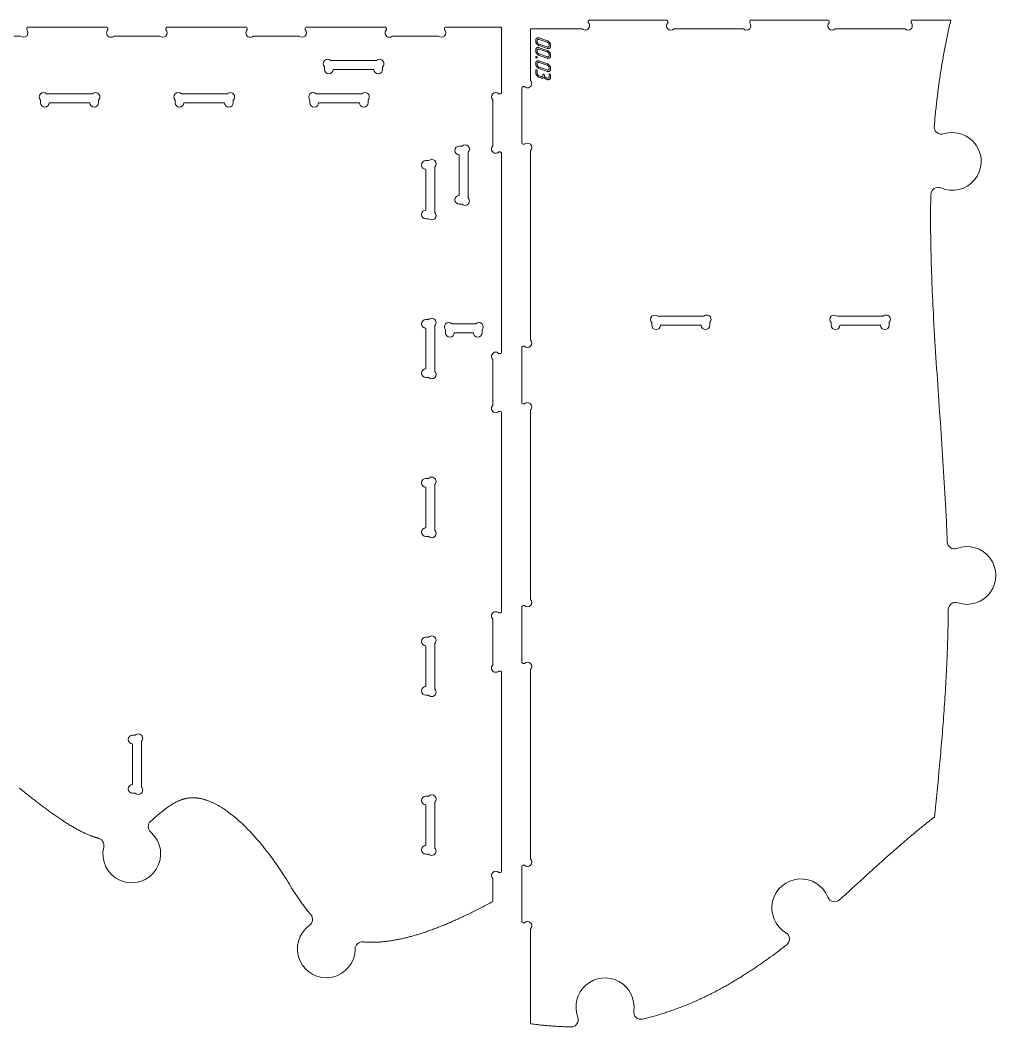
# Model space of a CAD drawing. Header units: millimetres. Extents: x 10 to 1334, y -723 to -10.
# Drawn here: x 658 to 1334, y -707 to -10 of the extents above; entities that cross this region are included whole.
import ezdxf

# ---------------------------------------------------------------- set-up
doc = ezdxf.new("R2010")
doc.units = ezdxf.units.MM
doc.layers.add('Cut', color=7, linetype='Continuous', lineweight=0)
doc.layers.add('Mark', color=7, linetype='Continuous', lineweight=0)

msp = doc.modelspace()

# ---------------------------------------------------------------- linework, layer by layer
at = {"layer": 'Cut'}
for points in [[(1011.495223, -16.177663), (1047.252502, -16.177663, 1), (1051.495143, -11.935022), (1051.495143, -11.177673, -0.4142135624), (1052.495141, -10.177675), (1105.495035, -10.177675, -0.4142135624), (1106.495033, -11.177673), (1106.495033, -11.935022, 1), (1110.737674, -16.177663), (1158.962161, -16.177663, 1), (1163.204802, -11.935022), (1163.204802, -11.177673, -0.4142135624), (1164.2048, -10.177675), (1217.204694, -10.177675, -0.4142135624), (1218.204692, -11.177673), (1218.204692, -11.935022, 1), (1222.447333, -16.177663), (1270.67182, -16.177663, 1), (1274.914461, -11.935022), (1274.914461, -11.177673, -0.4142135624), (1275.914459, -10.177675), (1302.414406, -10.177675), (1302.148416, -11.312176), (1301.885461, -12.447214), (1301.625527, -13.582785), (1301.368601, -14.718887), (1301.11467, -15.855517), (1300.863721, -16.992673), (1300.615741, -18.130352), (1300.370715, -19.268551), (1300.128632, -20.407268), (1299.889477, -21.546499), (1299.653237, -22.686243), (1299.4199, -23.826496), (1299.189451, -24.967256), (1298.961878, -26.108521), (1298.737167, -27.250286), (1298.515305, -28.392551), (1298.296279, -29.535311), (1298.080075, -30.678565), (1297.86668, -31.82231), (1297.656082, -32.966543), (1297.448266, -34.111261), (1297.243219, -35.256462), (1297.040929, -36.402143), (1296.841381, -37.548302), (1296.644563, -38.694935), (1296.450462, -39.84204), (1296.259063, -40.989614), (1296.070354, -42.137655), (1295.884322, -43.28616), (1295.700953, -44.435127), (1295.520234, -45.584552), (1295.342152, -46.734433), (1295.166693, -47.884767), (1294.993845, -49.035551), (1294.823593, -50.186784), (1294.655925, -51.338462), (1294.490827, -52.490583), (1294.328287, -53.643143), (1294.16829, -54.79614), (1294.010824, -55.949572), (1293.855875, -57.103436), (1293.70343, -58.257729), (1293.553476, -59.412449), (1293.406, -60.567592), (1293.260987, -61.723157), (1293.118426, -62.87914), (1292.978303, -64.035538), (1292.840603, -65.19235), (1292.705315, -66.349572), (1292.572425, -67.507202), (1292.44192, -68.665237), (1292.313786, -69.823675), (1292.18801, -70.982512), (1292.064579, -72.141746), (1291.943479, -73.301374), (1291.824698, -74.461394), (1291.708222, -75.621803), (1291.594037, -76.782599), (1291.482131, -77.943778), (1291.372491, -79.105338), (1291.265102, -80.267276), (1291.159952, -81.42959), (1291.057027, -82.592277), (1290.956315, -83.755333, 0.5339585554), (1297.442186, -88.950322, -1.4385022724), (1295.557408, -126.396932, 0.5328789223), (1288.582967, -130.897609), (1288.550486, -132.764508), (1288.522145, -134.63205), (1288.497892, -136.500225), (1288.477673, -138.369022), (1288.461435, -140.238431), (1288.449126, -142.10844), (1288.440692, -143.97904), (1288.43608, -145.850218), (1288.435237, -147.721965), (1288.43811, -149.59427), (1288.444645, -151.467122), (1288.454791, -153.340511), (1288.468494, -155.214425), (1288.4857, -157.088854), (1288.506357, -158.963787), (1288.530411, -160.839214), (1288.55781, -162.715124), (1288.588501, -164.591506), (1288.622429, -166.46835), (1288.659543, -168.345644), (1288.69979, -170.223378), (1288.743115, -172.101541), (1288.789467, -173.980123), (1288.838791, -175.859113), (1288.891036, -177.7385), (1288.946147, -179.618274), (1289.004072, -181.498423), (1289.064758, -183.378937), (1289.128152, -185.259805), (1289.1942, -187.141017), (1289.26285, -189.022562), (1289.334048, -190.90443), (1289.407741, -192.786608), (1289.483877, -194.669087), (1289.562402, -196.551857), (1289.643264, -198.434905), (1289.726408, -200.318223), (1289.811783, -202.201798), (1289.899334, -204.08562), (1289.98901, -205.969679), (1290.080756, -207.853963), (1290.17452, -209.738463), (1290.367889, -213.508064), (1290.568692, -217.278397), (1290.776505, -221.049376), (1290.990903, -224.820915), (1291.211462, -228.592929), (1291.437757, -232.365331), (1291.669363, -236.138037), (1291.905857, -239.91096), (1292.146812, -243.684014), (1292.391806, -247.457115), (1292.640412, -251.230176), (1292.892208, -255.003112), (1293.146767, -258.775836), (1293.662481, -266.320309), (1294.184156, -273.862909), (1294.708397, -281.402951), (1295.231808, -288.939749), (1295.750991, -296.472617), (1296.007935, -300.237363), (1296.26255, -304.00087), (1296.514409, -307.763051), (1296.763089, -311.523822), (1297.008164, -315.283096), (1297.249211, -319.040788), (1297.485805, -322.796812), (1297.717521, -326.551082), (1297.943934, -330.303513), (1298.164621, -334.054018), (1298.379156, -337.802513), (1298.587115, -341.548912), (1298.788074, -345.293128), (1298.981607, -349.035076), (1299.075456, -350.905173), (1299.167291, -352.774671), (1299.257056, -354.643559), (1299.3447, -356.511826), (1299.430169, -358.379462), (1299.513411, -360.246457), (1299.594371, -362.112798), (1299.672998, -363.978476), (1299.749238, -365.84348), (1299.823037, -367.7078), (1299.894344, -369.571423), (1299.963104, -371.43434, 0.5106461698), (1306.692724, -375.943428, -1.4119830454), (1307.280434, -413.670943, 0.5096512784), (1300.694634, -418.371668), (1300.673162, -420.643207), (1300.64612, -422.913365), (1300.613579, -425.182169), (1300.575614, -427.449644), (1300.532298, -429.715819), (1300.483702, -431.980718), (1300.4299, -434.244368), (1300.370966, -436.506797), (1300.306971, -438.76803), (1300.237989, -441.028094), (1300.164094, -443.287015), (1300.085357, -445.54482), (1300.001851, -447.801535), (1299.913651, -450.057187), (1299.820828, -452.311802), (1299.723455, -454.565407), (1299.621607, -456.818028), (1299.515354, -459.069692), (1299.404771, -461.320424), (1299.289931, -463.570252), (1299.170905, -465.819202), (1299.047768, -468.067301), (1298.920592, -470.314574), (1298.789451, -472.561049), (1298.654416, -474.806752), (1298.515561, -477.051709), (1298.372959, -479.295946), (1298.226684, -481.539491), (1298.076807, -483.78237), (1297.923401, -486.024609), (1297.766541, -488.266234), (1297.606298, -490.507273), (1297.442746, -492.747751), (1297.275958, -494.987695), (1297.106005, -497.227131), (1296.932963, -499.466087), (1296.756903, -501.704588), (1296.577898, -503.942661), (1296.396021, -506.180332), (1296.211346, -508.417628), (1296.023945, -510.654575), (1295.833891, -512.8912), (1295.641257, -515.127529), (1295.446116, -517.363589), (1295.248541, -519.599406), (1295.048604, -521.835007), (1294.84638, -524.070418), (1294.641941, -526.305665), (1294.435359, -528.540775), (1294.226708, -530.775775), (1293.803489, -535.245549), (1293.372869, -539.715198), (1292.93543, -544.184934), (1292.491756, -548.654969), (1292.04243, -553.125515), (1291.588037, -557.596783), (1291.12916, -562.068985), (1290.090037, -562.859516), (1289.053056, -563.654623), (1288.018115, -564.454257), (1286.985111, -565.258369), (1285.953944, -566.066911), (1284.924509, -566.879833), (1283.896704, -567.697086), (1282.870428, -568.518621), (1281.845578, -569.344391), (1280.822051, -570.174344), (1279.799744, -571.008433), (1278.778557, -571.846609), (1277.758385, -572.688823), (1276.739128, -573.535026), (1275.720681, -574.385168), (1274.702944, -575.239201), (1273.685813, -576.097077), (1272.669186, -576.958745), (1271.652961, -577.824158), (1270.637035, -578.693265), (1269.621307, -579.566019), (1268.605672, -580.442371), (1267.59003, -581.322271), (1266.574278, -582.20567), (1265.558315, -583.092518), (1264.542076, -583.982741), (1263.525522, -584.876247), (1262.508614, -585.772942), (1261.491315, -586.672733), (1260.473586, -587.575528), (1259.455389, -588.481233), (1258.436685, -589.389756), (1257.417438, -590.301003), (1256.397607, -591.214881), (1255.377156, -592.131297), (1254.356046, -593.050159), (1253.334238, -593.971373), (1252.311695, -594.894845), (1251.288379, -595.820485), (1250.26425, -596.748197), (1249.239272, -597.677889), (1248.213405, -598.609469), (1246.158854, -600.477917), (1244.100291, -602.352797), (1242.037411, -604.233365), (1239.969909, -606.118877), (1237.897478, -608.008589), (1235.819813, -609.901756), (1233.736608, -611.797634), (1231.647558, -613.695479), (1229.552357, -615.594547), (1227.4507, -617.494093), (1225.34228, -619.393374, -0.5226073423), (1217.350111, -617.515331, 1.3955507403), (1188.337457, -642.158597, -0.5264232759), (1188.850757, -650.386488), (1187.477047, -651.457194), (1186.098836, -652.522843), (1184.716058, -653.58327), (1183.328645, -654.638313), (1181.936531, -655.687807), (1180.539647, -656.731589), (1179.137928, -657.769496), (1177.731305, -658.801363), (1177.026133, -659.314981), (1176.319711, -659.827028), (1175.612029, -660.337483), (1174.90308, -660.846326), (1174.192854, -661.353537), (1173.481344, -661.859095), (1172.76854, -662.36298), (1172.054435, -662.865171), (1171.339021, -663.365647), (1170.622288, -663.864389), (1169.904228, -664.361376), (1169.184834, -664.856587), (1168.464096, -665.350002), (1167.742007, -665.8416), (1167.018557, -666.331362), (1166.293738, -666.819267), (1165.567543, -667.305293), (1164.839962, -667.789421), (1164.110987, -668.271631), (1163.380611, -668.751901), (1162.648823, -669.230212), (1161.915617, -669.706543), (1161.180983, -670.180873), (1160.444914, -670.653182), (1159.7074, -671.12345), (1158.968434, -671.591656), (1158.228007, -672.05778), (1157.48611, -672.521801), (1156.742736, -672.983699), (1155.997876, -673.443454), (1155.251521, -673.901044), (1154.503663, -674.35645), (1153.754294, -674.80965), (1153.003405, -675.260626), (1152.250987, -675.709355), (1151.497034, -676.155819), (1150.741535, -676.599995), (1149.984483, -677.041864), (1149.22587, -677.481406), (1148.465686, -677.9186), (1147.703923, -678.353425), (1146.940574, -678.785861), (1146.17563, -679.215887), (1145.409081, -679.643484), (1144.640921, -680.068631), (1143.87114, -680.491306), (1143.09973, -680.911491), (1142.326683, -681.329164), (1141.55199, -681.744304), (1140.775644, -682.156893), (1139.997634, -682.566908), (1139.217954, -682.974329), (1138.436594, -683.379137), (1137.653547, -683.781311), (1136.868804, -684.18083), (1136.082356, -684.577673), (1135.294195, -684.971821), (1134.504313, -685.363253), (1133.712702, -685.751948), (1132.919352, -686.137886), (1132.124256, -686.521047), (1131.327405, -686.90141), (1130.52879, -687.278954), (1129.728404, -687.65366), (1128.926238, -688.025506), (1128.122284, -688.394473), (1127.316533, -688.760539), (1126.508976, -689.123685), (1125.699606, -689.48389), (1124.888414, -689.841134), (1124.075391, -690.195395), (1123.260529, -690.546654), (1122.443821, -690.894891), (1121.625256, -691.240084), (1120.804828, -691.582213), (1119.982527, -691.921258), (1119.158345, -692.257199), (1118.332274, -692.590015), (1117.504306, -692.919685), (1116.674431, -693.246189), (1115.842642, -693.569507), (1115.008931, -693.889618), (1114.173288, -694.206501), (1113.335705, -694.520137), (1112.496175, -694.830505), (1111.654688, -695.137584), (1110.811236, -695.441354), (1109.965811, -695.741794), (1109.118405, -696.038885), (1108.269008, -696.332605), (1107.417613, -696.622935), (1106.564211, -696.909853), (1105.708795, -697.193339), (1104.851354, -697.473373), (1103.991882, -697.749934), (1103.130369, -698.023003), (1102.266807, -698.292557), (1101.401189, -698.558578), (1100.533505, -698.821045), (1099.663746, -699.079936), (1098.791906, -699.335232), (1097.917974, -699.586913), (1097.041944, -699.834957), (1096.163806, -700.079345), (1095.283552, -700.320055), (1094.401174, -700.557068), (1093.516663, -700.790363), (1092.63001, -701.019919), (1091.741209, -701.245717), (1090.850249, -701.467735), (1089.957123, -701.685954), (1089.061822, -701.900352, -0.5287236263), (1082.958845, -696.328034, 1.2873725671), (1044.235404, -700.528626, -0.5277890662), (1039.48387, -707.280213), (1038.637854, -707.266941), (1037.790039, -707.250299), (1036.940419, -707.230274), (1036.08899, -707.206857), (1035.235748, -707.180034), (1034.380687, -707.149794), (1033.523803, -707.116126), (1032.665091, -707.079018), (1031.804546, -707.038459), (1030.942164, -706.994436), (1030.077939, -706.946939), (1029.211868, -706.895955), (1028.343945, -706.841474), (1027.474165, -706.783483), (1026.602524, -706.721971), (1025.729016, -706.656926), (1024.853638, -706.588336), (1023.976384, -706.516191), (1023.09725, -706.440478), (1022.216231, -706.361186), (1021.333322, -706.278303), (1020.448518, -706.191818), (1019.561815, -706.101719), (1018.673207, -706.007995), (1017.782691, -705.910633), (1016.89026, -705.809622), (1015.995911, -705.704951), (1015.099639, -705.596608), (1014.201439, -705.484582), (1013.301307, -705.36886), (1012.399236, -705.249432), (1011.495223, -705.126285), (1011.495223, -639.519065, 1), (1007.252582, -635.276424), (1006.495442, -635.276424, -0.4142135828), (1005.495444, -634.276426), (1005.495444, -596.276502, -0.4142135624), (1006.495442, -595.276504), (1007.252582, -595.276504, 1), (1011.495223, -591.033863), (1011.495223, -459.819425, 1), (1007.252582, -455.576784), (1006.495233, -455.576784, -0.4142135624), (1005.495235, -454.576786), (1005.495235, -416.576862, -0.4142135624), (1006.495233, -415.576864), (1007.252582, -415.576864, 1), (1011.495223, -411.334223), (1011.495223, -280.119784, 1), (1007.252582, -275.877143), (1006.495233, -275.877143, -0.4142135624), (1005.495235, -274.877145), (1005.495235, -236.877221, -0.4142135624), (1006.495233, -235.877223), (1007.252582, -235.877223, 1), (1011.495223, -231.634582), (1011.495223, -100.420144, 1), (1007.252582, -96.177503), (1006.495233, -96.177503, -0.4142135573), (1005.495235, -95.177505), (1005.495235, -57.177581, -0.4142135624), (1006.495233, -56.177583), (1007.252582, -56.177583, 1), (1011.495223, -51.934942)], [(873.161314, -38.176688, 1), (868.918673, -42.419329), (868.918673, -44.376675, 1), (874.918673, -44.376675), (903.118593, -44.376675, 1), (909.118593, -44.376675), (909.118593, -42.419329, 1), (904.875952, -38.176688)], [(676.528374, -61.276641, 1), (672.285733, -65.519282), (672.285733, -67.476629, 1), (678.285733, -67.476629), (706.485653, -67.476629, 1), (712.485653, -67.476629), (712.485653, -65.519282, 1), (708.243012, -61.276641)], [(769.794854, -61.276641, 1), (765.552213, -65.519282), (765.552213, -67.476629, 1), (771.552213, -67.476629), (799.752133, -67.476629, 1), (805.752133, -67.476629), (805.752133, -65.519282, 1), (801.509492, -61.276641)], [(863.061334, -61.276641, 1), (858.818693, -65.519282), (858.818693, -67.476629, 1), (864.818693, -67.476629), (893.018613, -67.476629, 1), (899.018613, -67.476629), (899.018613, -65.519282, 1), (894.775972, -61.276641)], [(968.318474, -101.61921, 1), (964.075833, -97.376569), (962.118487, -97.376569, 1), (962.118487, -103.376569), (962.118487, -131.576489, 1), (962.118487, -137.576489), (964.075833, -137.576489, 1), (968.318474, -133.333848)], [(945.218521, -111.71919, 1), (940.97588, -107.476549), (939.018533, -107.476549, 1), (939.018533, -113.476549), (939.018533, -141.676469, 1), (939.018533, -147.676469), (940.97588, -147.676469, 1), (945.218521, -143.433828)], [(1099.637697, -215.277264, 1), (1095.395056, -219.519905), (1095.395056, -221.477252, 1), (1101.395056, -221.477252), (1129.594975, -221.477252, 1), (1135.594975, -221.477252), (1135.594975, -219.519905, 1), (1131.352334, -215.277264)], [(1223.804115, -215.277264, 1), (1219.561474, -219.519905), (1219.561474, -221.477252, 1), (1225.561474, -221.477252), (1253.761393, -221.477252, 1), (1259.761393, -221.477252), (1259.761393, -219.519905, 1), (1255.518752, -215.277264)], [(945.218521, -221.71897, 1), (940.97588, -217.476329), (939.018533, -217.476329, 1), (939.018533, -223.476329), (939.018533, -251.676249, 1), (939.018533, -257.676249), (940.97588, -257.676249, 1), (945.218521, -253.433608)], [(956.961147, -220.476323, 1), (952.718506, -224.718964), (952.718506, -226.676311, 1), (958.718506, -226.676311), (971.918455, -226.676311, 1), (977.918455, -226.676311), (977.918455, -224.718964, 1), (973.675814, -220.476323)], [(945.218521, -331.71875, 1), (940.97588, -327.476109), (939.018533, -327.476109, 1), (939.018533, -333.476109), (939.018533, -361.676029, 1), (939.018533, -367.676029), (940.97588, -367.676029, 1), (945.218521, -363.433388)], [(945.218521, -441.71853, 1), (940.97588, -437.475889), (939.018533, -437.475889, 1), (939.018533, -443.475889), (939.018533, -471.675809, 1), (939.018533, -477.675809), (940.97588, -477.675809, 1), (945.218521, -473.433168)], [(742.118927, -509.518394, 1), (737.876286, -505.275753), (735.918939, -505.275753, 1), (735.918939, -511.275753), (735.918939, -539.475673, 1), (735.918939, -545.475673), (737.876286, -545.475673, 1), (742.118927, -541.233032)], [(945.218521, -551.71831, 1), (940.97588, -547.475669), (939.018533, -547.475669, 1), (939.018533, -553.475669), (939.018533, -581.675589, 1), (939.018533, -587.675589), (940.97588, -587.675589, 1), (945.218521, -583.432948)]]:
    msp.add_lwpolyline(points, format="xyb", close=True, dxfattribs=at)
msp.add_lwpolyline([(626.761807, -21.176722), (658.476445, -21.176722, 1), (662.719086, -16.934081), (662.719086, -16.076732, -0.4142135624), (663.719084, -15.076734), (717.918975, -15.076734, -0.4142135624), (718.918973, -16.076732), (718.918973, -16.934081, 1), (723.161614, -21.176722), (754.876252, -21.176722, 1), (759.118893, -16.934081), (759.118893, -16.076732, -0.4142135624), (760.118891, -15.076734), (814.318782, -15.076734, -0.4142135624), (815.31878, -16.076732), (815.31878, -16.934081, 1), (819.561421, -21.176722), (851.276059, -21.176722, 1), (855.5187, -16.934081), (855.5187, -16.076732, -0.4142135624), (856.518698, -15.076734), (910.71859, -15.076734, -0.4142135624), (911.718588, -16.076732), (911.718588, -16.934081, 1), (915.961229, -21.176722), (947.675866, -21.176722, 1), (951.918507, -16.934081), (951.918507, -16.076732, -0.4142135624), (952.918505, -15.076734), (991.418428, -15.076734), (991.418428, -60.276643, -0.4142135624), (990.41843, -61.276641), (989.561081, -61.276641, 1), (985.31844, -65.519282), (985.31844, -97.23392, 1), (989.561081, -101.476561), (990.41843, -101.476561, -0.4142135624), (991.418428, -102.47656), (991.418428, -239.976284, -0.4142135624), (990.41843, -240.976282), (989.561081, -240.976282, 1), (985.31844, -245.218923), (985.31844, -276.933561, 1), (989.561081, -281.176202), (990.41843, -281.176202, -0.4142135624), (991.418428, -282.1762), (991.418428, -419.675925, -0.4142135624), (990.41843, -420.675923), (989.561081, -420.675923, 1), (985.31844, -424.918564), (985.31844, -456.633201, 1), (989.561081, -460.875842), (990.41843, -460.875842, -0.4142135624), (991.418428, -461.87584), (991.418428, -599.375565, -0.4142135624), (990.41843, -600.375563), (989.561081, -600.375563, 1), (985.31844, -604.618204), (985.31844, -620.475523), (984.342426, -621.005244), (983.371409, -621.529243), (982.405374, -622.04754), (981.444305, -622.560155), (980.488187, -623.067108), (979.537002, -623.568417), (978.590736, -624.064102), (977.649371, -624.554183), (976.712893, -625.038679), (975.781284, -625.517611), (974.854529, -625.990996), (973.932613, -626.458856), (973.015518, -626.921209), (972.103229, -627.378075), (971.195731, -627.829473), (970.293006, -628.275423), (969.395039, -628.715945), (968.501814, -629.151058), (967.613315, -629.580781), (966.729526, -630.005135), (965.850431, -630.424138), (964.976013, -630.83781), (964.106258, -631.24617), (963.241148, -631.649239), (962.380668, -632.047036), (961.524802, -632.43958), (960.673534, -632.826891), (959.826847, -633.208987), (958.984727, -633.58589), (958.147156, -633.957618), (957.314119, -634.324191), (956.485599, -634.685628), (955.661582, -635.041949), (954.84205, -635.393173), (954.026988, -635.739321), (953.21638, -636.08041), (952.410209, -636.416462), (951.60846, -636.747496), (950.811117, -637.07353), (950.018163, -637.394585), (949.229584, -637.71068), (948.445361, -638.021834), (947.665481, -638.328068), (946.889926, -638.6294), (946.118681, -638.92585), (945.351729, -639.217438), (944.589055, -639.504184), (943.830643, -639.786106), (943.076476, -640.063224), (942.326539, -640.335558), (941.580815, -640.603127), (940.839289, -640.865951), (940.101945, -641.12405), (939.368766, -641.377442), (938.639736, -641.626148), (937.91484, -641.870187), (937.194062, -642.109578), (936.477385, -642.344341), (935.764794, -642.574496), (935.056272, -642.800061), (934.351804, -643.021057), (933.651373, -643.237504), (932.954963, -643.449419), (932.262559, -643.656824), (931.574144, -643.859738), (930.889703, -644.05818), (930.209219, -644.252169), (929.532677, -644.441725), (928.86006, -644.626869), (928.191352, -644.807618), (927.526538, -644.983994), (926.865601, -645.156014), (926.208526, -645.3237), (925.555295, -645.487069), (924.905894, -645.646143), (924.260307, -645.80094), (923.618517, -645.95148), (922.980508, -646.097782), (922.346264, -646.239867), (921.71577, -646.377752), (921.089009, -646.511459), (920.465965, -646.641006), (919.846622, -646.766414), (919.230965, -646.887701), (918.618977, -647.004887), (918.010642, -647.117992), (917.405944, -647.227034), (916.804868, -647.332035), (916.207396, -647.433013), (915.613514, -647.529987), (915.023205, -647.622978), (914.436453, -647.712004), (913.853243, -647.797086), (913.273557, -647.878242), (912.697381, -647.955493), (912.124698, -648.028858), (911.555491, -648.098356), (910.989746, -648.164007), (910.427446, -648.22583), (909.868575, -648.283846), (909.313118, -648.338073), (908.761057, -648.38853), (908.212377, -648.435239), (907.667062, -648.478217), (907.125097, -648.517485), (906.586464, -648.553062), (906.051148, -648.584968), (905.519134, -648.613222), (904.990404, -648.637843), (904.464943, -648.658852), (903.942735, -648.676267), (903.423765, -648.690109), (902.908015, -648.700396), (902.39547, -648.707149), (901.886114, -648.710386), (901.379931, -648.710128), (900.876905, -648.706394), (900.377019, -648.699203), (899.880259, -648.688575), (899.386608, -648.674529), (898.896049, -648.657086), (898.408567, -648.636263), (897.924146, -648.612082), (897.44277, -648.584561), (896.964423, -648.553721), (896.489088, -648.519579), (896.01675, -648.482157), (895.547393, -648.441474, 0.438947968), (890.097219, -653.388767, -1.6362159093), (858.524484, -636.947911, 0.4451848994), (859.38473, -629.566928), (859.101657, -629.243494), (858.820282, -628.918499), (858.540578, -628.591975), (858.262519, -628.263952), (857.986081, -627.934462), (857.711238, -627.603536), (857.437965, -627.271205), (857.166235, -626.937499), (856.627307, -626.266089), (856.094249, -625.589554), (855.566859, -624.908142), (855.044933, -624.222102), (854.528267, -623.531682), (854.016658, -622.83713), (853.509902, -622.138694), (853.007796, -621.436623), (852.510137, -620.731164), (852.01672, -620.022566), (851.527342, -619.311077), (851.0418, -618.596945), (850.559889, -617.880419), (850.081408, -617.161746), (849.606151, -616.441175), (849.133916, -615.718954), (848.664499, -614.995332), (848.197696, -614.270556), (847.733305, -613.544874), (847.27112, -612.818535), (846.352559, -611.364878), (845.440385, -609.911572), (844.53297, -608.4606), (843.628685, -607.013949), (842.725902, -605.573605), (842.274565, -604.856418), (841.822993, -604.141553), (841.370982, -603.429256), (840.918329, -602.719778), (840.46483, -602.013365), (840.010302, -601.310248), (839.5547, -600.610515), (839.098047, -599.914196), (838.640362, -599.221317), (838.181668, -598.531906), (837.721986, -597.845988), (837.261336, -597.163593), (836.79974, -596.484747), (836.33722, -595.809477), (835.873796, -595.137811), (835.40949, -594.469775), (834.944322, -593.805398), (834.478314, -593.144705), (834.011488, -592.487725), (833.543864, -591.834485), (833.075464, -591.185012), (832.606309, -590.539333), (832.136419, -589.897475), (831.665817, -589.259466), (831.194524, -588.625333), (830.72256, -587.995102), (830.249947, -587.368803), (829.776706, -586.74646), (829.302858, -586.128103), (828.828425, -585.513757), (828.353428, -584.903451), (827.877887, -584.297211), (827.401825, -583.695065), (826.925261, -583.09704), (826.448219, -582.503163), (825.970718, -581.913461), (825.49278, -581.327962), (825.014426, -580.746693), (824.535677, -580.169681), (824.056555, -579.596953), (823.577081, -579.028537), (823.097276, -578.464459), (822.61716, -577.904748), (822.136757, -577.34943), (821.656085, -576.798532), (821.175168, -576.252082), (820.694025, -575.710107), (820.212679, -575.172634), (819.73115, -574.63969), (819.249459, -574.111304), (818.767629, -573.587501), (818.285679, -573.068309), (817.803632, -572.553755), (817.321508, -572.043867), (816.839328, -571.538672), (816.357115, -571.038197), (815.874888, -570.542469), (815.39267, -570.051516), (814.910481, -569.565364), (814.428343, -569.084041), (813.946276, -568.607574), (813.464303, -568.135991), (812.982444, -567.669319), (812.50072, -567.207584), (812.019153, -566.750815), (811.537764, -566.299037), (811.056574, -565.85228), (810.575604, -565.410569), (810.094875, -564.973932), (809.61441, -564.542397), (809.134228, -564.115989), (808.654351, -563.694738), (808.174801, -563.27867), (807.695598, -562.867812), (807.216763, -562.462191), (806.738319, -562.061835), (806.260286, -561.666771), (805.782685, -561.277025), (805.305538, -560.892627), (804.828865, -560.513601), (804.352688, -560.139977), (803.877029, -559.771781), (803.401908, -559.40904), (802.927346, -559.051781), (802.453365, -558.700032), (801.979986, -558.353821), (801.50723, -558.013173), (801.035119, -557.678117), (800.563673, -557.348679), (800.092914, -557.024887), (799.622863, -556.706769), (799.153541, -556.394351), (798.68497, -556.08766), (798.21717, -555.786724), (797.750163, -555.491571), (797.283969, -555.202226), (796.818612, -554.918718), (796.35411, -554.641074), (795.890486, -554.369321), (795.427761, -554.103486), (794.965956, -553.843596), (794.505092, -553.589679), (794.045191, -553.341762), (793.586273, -553.099872), (793.128361, -552.864037), (792.671474, -552.634283), (792.215634, -552.410638), (791.760863, -552.193129), (791.307182, -551.981783), (790.854611, -551.776628), (790.403173, -551.57769), (789.952888, -551.384998), (789.503777, -551.198578), (789.055862, -551.018457), (788.609164, -550.844663), (788.163704, -550.677223), (787.719504, -550.516163), (787.276583, -550.361513), (786.834965, -550.213298), (786.394669, -550.071545), (785.955718, -549.936283), (785.518132, -549.807538), (785.081933, -549.685338), (784.647141, -549.569709), (784.213778, -549.46068), (783.781865, -549.358276), (783.351424, -549.262526), (782.922475, -549.173457), (782.49504, -549.091096), (782.06914, -549.01547), (781.644796, -548.946606), (781.22203, -548.884532), (780.800862, -548.829274), (780.381314, -548.780861), (779.963407, -548.739319), (779.547162, -548.704676), (779.1326, -548.676958), (778.719743, -548.656193), (778.308612, -548.642409), (777.899228, -548.635632), (777.491613, -548.63589), (777.085786, -548.643209), (776.68177, -548.657618), (776.279586, -548.679143), (775.879255, -548.707812), (775.480783, -548.74361), (775.084145, -548.786449), (774.689315, -548.836227), (774.296265, -548.892847), (773.904968, -548.956209), (773.515396, -549.026215), (773.127524, -549.102764), (772.741322, -549.185758), (772.356765, -549.275099), (771.973824, -549.370686), (771.592473, -549.47242), (771.212684, -549.580203), (770.834431, -549.693936), (770.457685, -549.813519), (770.08242, -549.938853), (769.708609, -550.06984), (769.336224, -550.206379), (768.965237, -550.348372), (768.595623, -550.49572), (768.227353, -550.648324), (767.8604, -550.806084), (767.494737, -550.968902), (767.130337, -551.136678), (766.767173, -551.309314), (766.405217, -551.48671), (766.044443, -551.668767), (765.684822, -551.855385), (765.326328, -552.046467), (764.968933, -552.241912), (764.61261, -552.441622), (764.257333, -552.645498), (763.903073, -552.85344), (763.549804, -553.065349), (763.197498, -553.281127), (762.846128, -553.500674), (762.495666, -553.723891), (762.146087, -553.950678), (761.797362, -554.180938), (761.449463, -554.41457), (761.102365, -554.651476), (760.75604, -554.891557), (760.410459, -555.134712), (760.065598, -555.380845), (759.721427, -555.629854), (759.377919, -555.881641), (759.035049, -556.136108), (758.692787, -556.393154), (758.351108, -556.652681), (758.009983, -556.91459), (757.669386, -557.178781), (757.329289, -557.445156), (756.989666, -557.713615), (756.650488, -557.984059), (755.973361, -558.530507), (755.297691, -559.083707), (754.62326, -559.642866), (753.94985, -560.20719), (753.277243, -560.775888), (752.605222, -561.348167), (751.933568, -561.923233), (751.262064, -562.500294), (749.918633, -563.657228), (748.573186, -564.812627, 0.458532369), (748.548868, -572.390043, -1.7819335685), (716.019685, -582.761012, 0.4056244187), (712.490105, -576.755066), (712.215834, -576.678618), (711.940865, -576.600189), (711.665198, -576.519783), (711.388832, -576.437407), (711.111767, -576.353067), (710.834003, -576.266769), (710.555538, -576.178518), (710.276373, -576.088322), (709.996506, -575.996185), (709.715938, -575.902115), (709.434667, -575.806116), (709.152693, -575.708195), (708.870016, -575.608358), (708.586634, -575.50661), (708.302549, -575.402959), (708.017758, -575.297409), (707.732261, -575.189967), (707.446058, -575.080639), (707.159148, -574.969431), (706.871532, -574.856349), (706.294174, -574.624585), (705.71398, -574.385397), (705.130947, -574.138832), (704.545069, -573.884938), (703.956342, -573.623763), (703.364762, -573.355355), (702.770324, -573.079762), (702.173025, -572.797032), (701.572859, -572.507212), (700.969823, -572.210352), (700.363912, -571.906498), (699.755121, -571.595699), (699.143447, -571.278003), (698.528885, -570.953458), (697.911431, -570.622111), (697.291079, -570.284011), (696.667827, -569.939205), (696.041669, -569.587742), (695.412601, -569.229669), (694.78062, -568.865035), (694.145719, -568.493887), (693.507896, -568.116273), (692.867145, -567.732242), (692.223463, -567.341841), (691.576845, -566.945118), (690.927286, -566.542121), (690.274783, -566.132899), (689.619331, -565.717498), (688.960925, -565.295968), (688.299561, -564.868355), (687.635236, -564.434709), (686.967943, -563.995076), (686.29768, -563.549506), (685.624442, -563.098045), (684.948224, -562.640742), (684.269022, -562.177645), (683.586832, -561.708801), (682.90165, -561.234259), (682.21347, -560.754067), (681.522289, -560.268273), (680.828102, -559.776924), (680.130905, -559.280068), (679.430693, -558.777754), (678.727463, -558.270029), (678.021209, -557.756942), (677.311928, -557.23854), (676.599615, -556.714872), (675.884266, -556.185984), (675.165876, -555.651926), (674.444441, -555.112745), (673.719957, -554.568489), (672.992419, -554.019207), (672.261823, -553.464945), (671.528165, -552.905753), (670.79144, -552.341677), (670.051643, -551.772766), (669.308772, -551.199068), (668.56282, -550.620631), (667.813784, -550.037503), (667.06166, -549.449732), (666.306442, -548.857365), (665.548127, -548.260451), (664.786711, -547.659038), (664.022189, -547.053173), (663.254556, -546.442905), (662.483808, -545.828281), (661.709942, -545.20935), (660.932952, -544.586159), (660.152834, -543.958757), (659.369584, -543.327191), (658.583197, -542.691509), (657.793669, -542.05176)], format="xyb", dxfattribs=at)
at = {"layer": 'Mark'}
for points in [[(1017.381109, -27.830726), (1023.095383, -29.772686), (1023.212911, -29.810006), (1023.328247, -29.841329), (1023.44139, -29.866655), (1023.55234, -29.885984), (1023.661099, -29.899317), (1023.767664, -29.906653), (1023.872037, -29.907993), (1023.974218, -29.903336), (1024.074206, -29.892682), (1024.172002, -29.876031), (1024.267605, -29.853384), (1024.361016, -29.82474), (1024.452235, -29.7901), (1024.541261, -29.749462), (1024.628094, -29.702828), (1024.712735, -29.650198), (1024.793669, -29.592574), (1024.869381, -29.530961), (1024.939872, -29.465358), (1025.005142, -29.395765), (1025.065189, -29.322183), (1025.120016, -29.244612), (1025.16962, -29.163051), (1025.214004, -29.077501), (1025.253165, -28.987961), (1025.287105, -28.894431), (1025.315824, -28.796912), (1025.339321, -28.695404), (1025.357596, -28.589906), (1025.37065, -28.480419), (1025.378482, -28.366942), (1025.381093, -28.249475), (1025.381093, -27.535191), (1025.378476, -27.417133), (1025.370626, -27.299453), (1025.357543, -27.182153), (1025.339226, -27.065231), (1025.315677, -26.948689), (1025.286893, -26.832525), (1025.252877, -26.71674), (1025.213627, -26.601334), (1025.169144, -26.486307), (1025.119427, -26.371658), (1025.064477, -26.257389), (1025.004294, -26.143498), (1024.938878, -26.029986), (1024.868228, -25.916853), (1024.792345, -25.804099), (1024.711228, -25.691723), (1024.626417, -25.581787), (1024.539448, -25.476351), (1024.450322, -25.375414), (1024.359039, -25.278977), (1024.265598, -25.187039), (1024.170001, -25.099601), (1024.072246, -25.016662), (1023.972335, -24.938223), (1023.870266, -24.864284), (1023.76604, -24.794844), (1023.659657, -24.729904), (1023.551116, -24.669463), (1023.440419, -24.613522), (1023.327564, -24.562081), (1023.212552, -24.515139), (1023.095383, -24.472697), (1017.381109, -22.530737), (1017.263674, -22.493443), (1017.148423, -22.462117), (1017.035354, -22.436756), (1016.924469, -22.417361), (1016.815768, -22.403933), (1016.709249, -22.396471), (1016.604914, -22.394975), (1016.502763, -22.399445), (1016.402794, -22.409881), (1016.305009, -22.426284), (1016.209407, -22.448652), (1016.115989, -22.476987), (1016.024754, -22.511288), (1015.935702, -22.551556), (1015.848833, -22.597789), (1015.764148, -22.649989), (1015.683167, -22.707151), (1015.60741, -22.768272), (1015.536878, -22.833352), (1015.47157, -22.902391), (1015.411488, -22.975389), (1015.356629, -23.052346), (1015.306996, -23.133262), (1015.262586, -23.218137), (1015.223402, -23.306972), (1015.189442, -23.399765), (1015.160707, -23.496517), (1015.137196, -23.597228), (1015.11891, -23.701898), (1015.105849, -23.810527), (1015.098012, -23.923115), (1015.095399, -24.039662), (1015.095399, -24.753946), (1015.098006, -24.873452), (1015.105825, -24.992488), (1015.118857, -25.111054), (1015.137102, -25.229151), (1015.16056, -25.346779), (1015.18923, -25.463936), (1015.223114, -25.580625), (1015.26221, -25.696843), (1015.306519, -25.812593), (1015.356041, -25.927872), (1015.410775, -26.042683), (1015.470723, -26.157023), (1015.535883, -26.270894), (1015.606256, -26.384296), (1015.681842, -26.497228), (1015.762641, -26.60969), (1015.847156, -26.719674), (1015.933889, -26.825168), (1016.022841, -26.926173), (1016.114011, -27.022688), (1016.2074, -27.114715), (1016.303008, -27.202253), (1016.400834, -27.285301), (1016.500879, -27.36386), (1016.603143, -27.43793), (1016.707625, -27.507511), (1016.814326, -27.572603), (1016.923245, -27.633206), (1017.034383, -27.68932), (1017.14774, -27.740944), (1017.263315, -27.78808)], [(1017.381109, -26.823585), (1023.095383, -28.765545), (1023.161042, -28.786372), (1023.225511, -28.803816), (1023.288791, -28.81788), (1023.350883, -28.828562), (1023.411786, -28.835862), (1023.4715, -28.839782), (1023.530024, -28.840319), (1023.587361, -28.837476), (1023.643508, -28.831251), (1023.698466, -28.821645), (1023.752236, -28.808658), (1023.804816, -28.792289), (1023.856208, -28.772539), (1023.906411, -28.749408), (1023.955425, -28.722895), (1024.00325, -28.693001), (1024.049004, -28.66033), (1024.091807, -28.625488), (1024.131658, -28.588473), (1024.168557, -28.549286), (1024.202504, -28.507927), (1024.233499, -28.464397), (1024.261542, -28.418694), (1024.286634, -28.37082), (1024.308773, -28.320773), (1024.327961, -28.268555), (1024.344196, -28.214164), (1024.35748, -28.157602), (1024.367811, -28.098867), (1024.375191, -28.037961), (1024.379619, -27.974882), (1024.381095, -27.909632), (1024.381095, -27.195348), (1024.379614, -27.130344), (1024.375172, -27.065437), (1024.367768, -27.000629), (1024.357403, -26.935917), (1024.344076, -26.871304), (1024.327788, -26.806788), (1024.308538, -26.74237), (1024.286327, -26.67805), (1024.261154, -26.613827), (1024.23302, -26.549702), (1024.201924, -26.485674), (1024.167867, -26.421744), (1024.130848, -26.357912), (1024.090867, -26.294178), (1024.047925, -26.230541), (1024.002022, -26.167002), (1023.954058, -26.104795), (1023.904934, -26.045156), (1023.854649, -25.988086), (1023.803205, -25.933583), (1023.7506, -25.881648), (1023.696835, -25.83228), (1023.64191, -25.785481), (1023.585826, -25.741249), (1023.528581, -25.699585), (1023.470176, -25.660489), (1023.41061, -25.623961), (1023.349885, -25.590001), (1023.288, -25.558608), (1023.224954, -25.529784), (1023.160749, -25.503527), (1023.095383, -25.479838), (1017.381109, -23.537877), (1017.315477, -23.517052), (1017.251032, -23.499583), (1017.187773, -23.485469), (1017.1257, -23.474711), (1017.064813, -23.467309), (1017.005113, -23.463262), (1016.946599, -23.462571), (1016.889271, -23.465235), (1016.83313, -23.471255), (1016.778174, -23.480631), (1016.724405, -23.493362), (1016.671823, -23.509449), (1016.620426, -23.528891), (1016.570216, -23.55169), (1016.521192, -23.577843), (1016.473354, -23.607353), (1016.427586, -23.639607), (1016.384771, -23.673995), (1016.344908, -23.710517), (1016.307998, -23.749174), (1016.274041, -23.789964), (1016.243037, -23.832888), (1016.214985, -23.877947), (1016.189887, -23.925139), (1016.167741, -23.974466), (1016.148547, -24.025926), (1016.132307, -24.079521), (1016.11902, -24.13525), (1016.108685, -24.193113), (1016.101303, -24.253109), (1016.096874, -24.31524), (1016.095397, -24.379505), (1016.095397, -25.093789), (1016.096869, -25.160307), (1016.101284, -25.22663), (1016.108642, -25.292758), (1016.118943, -25.358692), (1016.132187, -25.42443), (1016.148375, -25.489974), (1016.167506, -25.555322), (1016.18958, -25.620476), (1016.214597, -25.685435), (1016.242557, -25.750199), (1016.273461, -25.814768), (1016.307307, -25.879143), (1016.344097, -25.943322), (1016.383831, -26.007307), (1016.426507, -26.071097), (1016.472126, -26.134691), (1016.519825, -26.196911), (1016.568739, -26.256576), (1016.618867, -26.313685), (1016.670211, -26.368239), (1016.72277, -26.420238), (1016.776544, -26.469682), (1016.831533, -26.516571), (1016.887737, -26.560904), (1016.945156, -26.602683), (1017.003789, -26.641906), (1017.063638, -26.678573), (1017.124703, -26.712686), (1017.186982, -26.744244), (1017.250476, -26.773246), (1017.315185, -26.799693)], [(1017.381109, -34.552141), (1023.095383, -36.494101), (1023.212911, -36.531421), (1023.328247, -36.562744), (1023.44139, -36.58807), (1023.55234, -36.6074), (1023.661099, -36.620732), (1023.767664, -36.628069), (1023.872037, -36.629408), (1023.974218, -36.624751), (1024.074206, -36.614097), (1024.172002, -36.597446), (1024.267605, -36.574799), (1024.361016, -36.546155), (1024.452235, -36.511515), (1024.541261, -36.470877), (1024.628094, -36.424243), (1024.712735, -36.371613), (1024.793669, -36.313989), (1024.869381, -36.252376), (1024.939872, -36.186773), (1025.005142, -36.11718), (1025.065189, -36.043599), (1025.120016, -35.966027), (1025.16962, -35.884466), (1025.214004, -35.798916), (1025.253165, -35.709376), (1025.287105, -35.615847), (1025.315824, -35.518328), (1025.339321, -35.416819), (1025.357596, -35.311321), (1025.37065, -35.201834), (1025.378482, -35.088357), (1025.381093, -34.97089), (1025.381093, -34.256606), (1025.378476, -34.138548), (1025.370626, -34.020869), (1025.357543, -33.903568), (1025.339226, -33.786647), (1025.315677, -33.670104), (1025.286893, -33.55394), (1025.252877, -33.438155), (1025.213627, -33.322749), (1025.169144, -33.207722), (1025.119427, -33.093073), (1025.064477, -32.978804), (1025.004294, -32.864913), (1024.938878, -32.751401), (1024.868228, -32.638268), (1024.792345, -32.525514), (1024.711228, -32.413139), (1024.626417, -32.303203), (1024.539448, -32.197766), (1024.450322, -32.096829), (1024.359039, -32.000392), (1024.265598, -31.908454), (1024.170001, -31.821016), (1024.072246, -31.738077), (1023.972335, -31.659638), (1023.870266, -31.585699), (1023.76604, -31.516259), (1023.659657, -31.451319), (1023.551116, -31.390879), (1023.440419, -31.334938), (1023.327564, -31.283496), (1023.212552, -31.236554), (1023.095383, -31.194112), (1017.381109, -29.252152), (1017.263674, -29.214859), (1017.148423, -29.183532), (1017.035354, -29.158171), (1016.924469, -29.138776), (1016.815768, -29.125348), (1016.709249, -29.117886), (1016.604914, -29.11639), (1016.502763, -29.12086), (1016.402794, -29.131296), (1016.305009, -29.147699), (1016.209407, -29.170068), (1016.115989, -29.198402), (1016.024754, -29.232703), (1015.935702, -29.272971), (1015.848833, -29.319204), (1015.764148, -29.371404), (1015.683167, -29.428566), (1015.60741, -29.489687), (1015.536878, -29.554767), (1015.47157, -29.623806), (1015.411488, -29.696804), (1015.356629, -29.773761), (1015.306996, -29.854678), (1015.262586, -29.939553), (1015.223402, -30.028387), (1015.189442, -30.12118), (1015.160707, -30.217932), (1015.137196, -30.318643), (1015.11891, -30.423313), (1015.105849, -30.531942), (1015.098012, -30.64453), (1015.095399, -30.761077), (1015.095399, -31.475361), (1015.098006, -31.594867), (1015.105825, -31.713903), (1015.118857, -31.832469), (1015.137102, -31.950566), (1015.16056, -32.068194), (1015.18923, -32.185352), (1015.223114, -32.30204), (1015.26221, -32.418259), (1015.306519, -32.534008), (1015.356041, -32.649288), (1015.410775, -32.764098), (1015.470723, -32.878438), (1015.535883, -32.992309), (1015.606256, -33.105711), (1015.681842, -33.218643), (1015.762641, -33.331106), (1015.847156, -33.441089), (1015.933889, -33.546583), (1016.022841, -33.647588), (1016.114011, -33.744103), (1016.2074, -33.83613), (1016.303008, -33.923668), (1016.400834, -34.006716), (1016.500879, -34.085275), (1016.603143, -34.159346), (1016.707625, -34.228927), (1016.814326, -34.294018), (1016.923245, -34.354621), (1017.034383, -34.410735), (1017.14774, -34.462359), (1017.263315, -34.509495)], [(1017.381109, -33.545), (1023.095383, -35.486961), (1023.161042, -35.507787), (1023.225511, -35.525231), (1023.288791, -35.539295), (1023.350883, -35.549977), (1023.411786, -35.557277), (1023.4715, -35.561197), (1023.530024, -35.561735), (1023.587361, -35.558891), (1023.643508, -35.552667), (1023.698466, -35.543061), (1023.752236, -35.530073), (1023.804816, -35.513704), (1023.856208, -35.493954), (1023.906411, -35.470823), (1023.955425, -35.44431), (1024.00325, -35.414416), (1024.049004, -35.381745), (1024.091807, -35.346903), (1024.131658, -35.309888), (1024.168557, -35.270701), (1024.202504, -35.229343), (1024.233499, -35.185812), (1024.261542, -35.140109), (1024.286634, -35.092235), (1024.308773, -35.042188), (1024.327961, -34.98997), (1024.344196, -34.935579), (1024.35748, -34.879017), (1024.367811, -34.820282), (1024.375191, -34.759376), (1024.379619, -34.696298), (1024.381095, -34.631047), (1024.381095, -33.916763), (1024.379614, -33.851759), (1024.375172, -33.786852), (1024.367768, -33.722044), (1024.357403, -33.657333), (1024.344076, -33.592719), (1024.327788, -33.528203), (1024.308538, -33.463785), (1024.286327, -33.399465), (1024.261154, -33.335242), (1024.23302, -33.271117), (1024.201924, -33.207089), (1024.167867, -33.143159), (1024.130848, -33.079327), (1024.090867, -33.015593), (1024.047925, -32.951956), (1024.002022, -32.888417), (1023.954058, -32.82621), (1023.904934, -32.766572), (1023.854649, -32.709501), (1023.803205, -32.654998), (1023.7506, -32.603063), (1023.696835, -32.553695), (1023.64191, -32.506896), (1023.585826, -32.462664), (1023.528581, -32.421), (1023.470176, -32.381904), (1023.41061, -32.345376), (1023.349885, -32.311416), (1023.288, -32.280023), (1023.224954, -32.251199), (1023.160749, -32.224942), (1023.095383, -32.201253), (1017.381109, -30.259292), (1017.315477, -30.238468), (1017.251032, -30.220998), (1017.187773, -30.206885), (1017.1257, -30.196126), (1017.064813, -30.188724), (1017.005113, -30.184677), (1016.946599, -30.183986), (1016.889271, -30.18665), (1016.83313, -30.19267), (1016.778174, -30.202046), (1016.724405, -30.214777), (1016.671823, -30.230864), (1016.620426, -30.250307), (1016.570216, -30.273105), (1016.521192, -30.299258), (1016.473354, -30.328768), (1016.427586, -30.361022), (1016.384771, -30.39541), (1016.344908, -30.431932), (1016.307998, -30.470589), (1016.274041, -30.511379), (1016.243037, -30.554303), (1016.214985, -30.599362), (1016.189887, -30.646554), (1016.167741, -30.695881), (1016.148547, -30.747342), (1016.132307, -30.800936), (1016.11902, -30.856665), (1016.108685, -30.914528), (1016.101303, -30.974525), (1016.096874, -31.036655), (1016.095397, -31.10092), (1016.095397, -31.815205), (1016.096869, -31.881722), (1016.101284, -31.948045), (1016.108642, -32.014174), (1016.118943, -32.080107), (1016.132187, -32.145845), (1016.148375, -32.211389), (1016.167506, -32.276738), (1016.18958, -32.341891), (1016.214597, -32.40685), (1016.242557, -32.471614), (1016.273461, -32.536184), (1016.307307, -32.600558), (1016.344097, -32.664737), (1016.383831, -32.728722), (1016.426507, -32.792512), (1016.472126, -32.856106), (1016.519825, -32.918326), (1016.568739, -32.977991), (1016.618867, -33.0351), (1016.670211, -33.089654), (1016.72277, -33.141653), (1016.776544, -33.191097), (1016.831533, -33.237986), (1016.887737, -33.282319), (1016.945156, -33.324098), (1017.003789, -33.363321), (1017.063638, -33.399989), (1017.124703, -33.434101), (1017.186982, -33.465659), (1017.250476, -33.494661), (1017.315185, -33.521108)], [(1016.095397, -36.036625), (1016.093444, -35.975414), (1016.087585, -35.916783), (1016.077819, -35.860731), (1016.064147, -35.807259), (1016.046569, -35.756365), (1016.025085, -35.70805), (1015.999694, -35.662315), (1015.970398, -35.619159), (1015.937195, -35.578582), (1015.900085, -35.540584), (1015.85907, -35.505166), (1015.814148, -35.472326), (1015.76532, -35.442066), (1015.712586, -35.414385), (1015.655945, -35.389283), (1015.595398, -35.36676), (1015.534852, -35.34813), (1015.478211, -35.334734), (1015.425477, -35.326572), (1015.376649, -35.323645), (1015.331727, -35.325951), (1015.290711, -35.333492), (1015.253602, -35.346267), (1015.220399, -35.364277), (1015.191102, -35.38752), (1015.165712, -35.415998), (1015.144227, -35.44971), (1015.126649, -35.488656), (1015.112977, -35.532836), (1015.103212, -35.58225), (1015.097352, -35.636899), (1015.095399, -35.696782), (1015.097352, -35.758857), (1015.103212, -35.818299), (1015.112977, -35.875106), (1015.126649, -35.92928), (1015.144227, -35.980819), (1015.165712, -36.029724), (1015.191102, -36.075995), (1015.220399, -36.119632), (1015.253602, -36.160635), (1015.290711, -36.199004), (1015.331727, -36.234739), (1015.376649, -36.267839), (1015.425477, -36.298306), (1015.478211, -36.326138), (1015.534852, -36.351337), (1015.595398, -36.373901), (1015.655945, -36.392489), (1015.712586, -36.405789), (1015.76532, -36.413799), (1015.814148, -36.416521), (1015.85907, -36.413953), (1015.900085, -36.406096), (1015.937195, -36.39295), (1015.970398, -36.374515), (1015.999694, -36.35079), (1016.025085, -36.321777), (1016.046569, -36.287474), (1016.064147, -36.247883), (1016.077819, -36.203002), (1016.087585, -36.152832), (1016.093444, -36.097373)], [(1017.381109, -43.709266), (1023.095383, -45.651226), (1023.212911, -45.688546), (1023.328247, -45.719868), (1023.44139, -45.745195), (1023.55234, -45.764524), (1023.661099, -45.777857), (1023.767664, -45.785193), (1023.872037, -45.786533), (1023.974218, -45.781875), (1024.074206, -45.771222), (1024.172002, -45.754571), (1024.267605, -45.731924), (1024.361016, -45.70328), (1024.452235, -45.668639), (1024.541261, -45.628002), (1024.628094, -45.581368), (1024.712735, -45.528737), (1024.793669, -45.471114), (1024.869381, -45.4095), (1024.939872, -45.343897), (1025.005142, -45.274305), (1025.065189, -45.200723), (1025.120016, -45.123152), (1025.16962, -45.041591), (1025.214004, -44.95604), (1025.253165, -44.866501), (1025.287105, -44.772971), (1025.315824, -44.675452), (1025.339321, -44.573944), (1025.357596, -44.468446), (1025.37065, -44.358958), (1025.378482, -44.245481), (1025.381093, -44.128015), (1025.381093, -43.41373), (1025.378476, -43.295672), (1025.370626, -43.177993), (1025.357543, -43.060693), (1025.339226, -42.943771), (1025.315677, -42.827228), (1025.286893, -42.711065), (1025.252877, -42.59528), (1025.213627, -42.479874), (1025.169144, -42.364846), (1025.119427, -42.250198), (1025.064477, -42.135928), (1025.004294, -42.022038), (1024.938878, -41.908526), (1024.868228, -41.795393), (1024.792345, -41.682638), (1024.711228, -41.570263), (1024.626417, -41.460327), (1024.539448, -41.354891), (1024.450322, -41.253954), (1024.359039, -41.157516), (1024.265598, -41.065579), (1024.170001, -40.978141), (1024.072246, -40.895202), (1023.972335, -40.816763), (1023.870266, -40.742824), (1023.76604, -40.673384), (1023.659657, -40.608444), (1023.551116, -40.548003), (1023.440419, -40.492062), (1023.327564, -40.440621), (1023.212552, -40.393679), (1023.095383, -40.351237), (1017.381109, -38.409276), (1017.263674, -38.371983), (1017.148423, -38.340656), (1017.035354, -38.315296), (1016.924469, -38.295901), (1016.815768, -38.282473), (1016.709249, -38.27501), (1016.604914, -38.273514), (1016.502763, -38.277985), (1016.402794, -38.288421), (1016.305009, -38.304823), (1016.209407, -38.327192), (1016.115989, -38.355527), (1016.024754, -38.389828), (1015.935702, -38.430095), (1015.848833, -38.476329), (1015.764148, -38.528528), (1015.683167, -38.58569), (1015.60741, -38.646811), (1015.536878, -38.711892), (1015.47157, -38.780931), (1015.411488, -38.853929), (1015.356629, -38.930886), (1015.306996, -39.011802), (1015.262586, -39.096677), (1015.223402, -39.185511), (1015.189442, -39.278304), (1015.160707, -39.375056), (1015.137196, -39.475767), (1015.11891, -39.580438), (1015.105849, -39.689067), (1015.098012, -39.801655), (1015.095399, -39.918202), (1015.095399, -40.632486), (1015.098006, -40.751992), (1015.105825, -40.871028), (1015.118857, -40.989594), (1015.137102, -41.107691), (1015.16056, -41.225318), (1015.18923, -41.342476), (1015.223114, -41.459164), (1015.26221, -41.575383), (1015.306519, -41.691132), (1015.356041, -41.806412), (1015.410775, -41.921222), (1015.470723, -42.035563), (1015.535883, -42.149434), (1015.606256, -42.262836), (1015.681842, -42.375768), (1015.762641, -42.48823), (1015.847156, -42.598213), (1015.933889, -42.703707), (1016.022841, -42.804712), (1016.114011, -42.901228), (1016.2074, -42.993255), (1016.303008, -43.080792), (1016.400834, -43.163841), (1016.500879, -43.2424), (1016.603143, -43.31647), (1016.707625, -43.386051), (1016.814326, -43.451143), (1016.923245, -43.511746), (1017.034383, -43.567859), (1017.14774, -43.619484), (1017.263315, -43.666619)], [(1017.381109, -42.702125), (1023.095383, -44.644085), (1023.161042, -44.664911), (1023.225511, -44.682356), (1023.288791, -44.696419), (1023.350883, -44.707101), (1023.411786, -44.714402), (1023.4715, -44.718321), (1023.530024, -44.718859), (1023.587361, -44.716016), (1023.643508, -44.709791), (1023.698466, -44.700185), (1023.752236, -44.687198), (1023.804816, -44.670829), (1023.856208, -44.651079), (1023.906411, -44.627947), (1023.955425, -44.601435), (1024.00325, -44.571541), (1024.049004, -44.53887), (1024.091807, -44.504027), (1024.131658, -44.467012), (1024.168557, -44.427826), (1024.202504, -44.386467), (1024.233499, -44.342937), (1024.261542, -44.297234), (1024.286634, -44.249359), (1024.308773, -44.199313), (1024.327961, -44.147094), (1024.344196, -44.092704), (1024.35748, -44.036141), (1024.367811, -43.977407), (1024.375191, -43.9165), (1024.379619, -43.853422), (1024.381095, -43.788172), (1024.381095, -43.073887), (1024.379614, -43.008883), (1024.375172, -42.943977), (1024.367768, -42.879168), (1024.357403, -42.814457), (1024.344076, -42.749844), (1024.327788, -42.685328), (1024.308538, -42.62091), (1024.286327, -42.556589), (1024.261154, -42.492367), (1024.23302, -42.428241), (1024.201924, -42.364214), (1024.167867, -42.300284), (1024.130848, -42.236452), (1024.090867, -42.172717), (1024.047925, -42.10908), (1024.002022, -42.045541), (1023.954058, -41.983335), (1023.904934, -41.923696), (1023.854649, -41.866625), (1023.803205, -41.812122), (1023.7506, -41.760187), (1023.696835, -41.71082), (1023.64191, -41.66402), (1023.585826, -41.619789), (1023.528581, -41.578125), (1023.470176, -41.539029), (1023.41061, -41.502501), (1023.349885, -41.46854), (1023.288, -41.437148), (1023.224954, -41.408323), (1023.160749, -41.382066), (1023.095383, -41.358377), (1017.381109, -39.416417), (1017.315477, -39.395592), (1017.251032, -39.378123), (1017.187773, -39.364009), (1017.1257, -39.353251), (1017.064813, -39.345849), (1017.005113, -39.341802), (1016.946599, -39.34111), (1016.889271, -39.343775), (1016.83313, -39.349795), (1016.778174, -39.359171), (1016.724405, -39.371902), (1016.671823, -39.387989), (1016.620426, -39.407431), (1016.570216, -39.430229), (1016.521192, -39.456383), (1016.473354, -39.485892), (1016.427586, -39.518146), (1016.384771, -39.552535), (1016.344908, -39.589057), (1016.307998, -39.627713), (1016.274041, -39.668504), (1016.243037, -39.711428), (1016.214985, -39.756486), (1016.189887, -39.803679), (1016.167741, -39.853006), (1016.148547, -39.904466), (1016.132307, -39.958061), (1016.11902, -40.013789), (1016.108685, -40.071652), (1016.101303, -40.131649), (1016.096874, -40.19378), (1016.095397, -40.258045), (1016.095397, -40.972329), (1016.096869, -41.038847), (1016.101284, -41.10517), (1016.108642, -41.171298), (1016.118943, -41.237231), (1016.132187, -41.30297), (1016.148375, -41.368513), (1016.167506, -41.433862), (1016.18958, -41.499016), (1016.214597, -41.563975), (1016.242557, -41.628739), (1016.273461, -41.693308), (1016.307307, -41.757682), (1016.344097, -41.821862), (1016.383831, -41.885846), (1016.426507, -41.949636), (1016.472126, -42.013231), (1016.519825, -42.075451), (1016.568739, -42.135115), (1016.618867, -42.192225), (1016.670211, -42.246779), (1016.72277, -42.298778), (1016.776544, -42.348222), (1016.831533, -42.39511), (1016.887737, -42.439444), (1016.945156, -42.481222), (1017.003789, -42.520445), (1017.063638, -42.557113), (1017.124703, -42.591226), (1017.186982, -42.622783), (1017.250476, -42.651786), (1017.315185, -42.678233)], [(1017.381109, -49.709254), (1018.809678, -50.194744), (1018.888733, -50.22031), (1018.967083, -50.243046), (1019.044726, -50.262952), (1019.121664, -50.280029), (1019.197896, -50.294275), (1019.273423, -50.305692), (1019.348243, -50.314279), (1019.422358, -50.320036), (1019.495767, -50.322964), (1019.56847, -50.323061), (1019.640467, -50.320329), (1019.711758, -50.314766), (1019.782343, -50.306374), (1019.852223, -50.295152), (1019.921397, -50.281101), (1019.989865, -50.264219), (1020.056627, -50.244856), (1020.120681, -50.223359), (1020.182029, -50.19973), (1020.24067, -50.173967), (1020.296604, -50.146071), (1020.349831, -50.116042), (1020.400352, -50.08388), (1020.448165, -50.049585), (1020.493271, -50.013156), (1020.535671, -49.974594), (1020.575363, -49.9339), (1020.612349, -49.891072), (1020.646628, -49.84611), (1020.6782, -49.799016), (1020.707065, -49.749788), (1020.733223, -49.698428), (1020.804505, -49.818663), (1020.880015, -49.934142), (1020.959754, -50.044863), (1021.04372, -50.150826), (1021.131914, -50.252033), (1021.224336, -50.348482), (1021.320987, -50.440174), (1021.421865, -50.527109), (1021.526971, -50.609287), (1021.636306, -50.686707), (1021.749868, -50.75937), (1021.867658, -50.827276), (1021.989676, -50.890424), (1022.115923, -50.948816), (1022.246397, -51.00245), (1022.381099, -51.051327), (1023.095383, -51.294072), (1023.212885, -51.331393), (1023.328196, -51.362747), (1023.441318, -51.388134), (1023.55225, -51.407555), (1023.660992, -51.421009), (1023.767544, -51.428497), (1023.871906, -51.430018), (1023.974079, -51.425573), (1024.074061, -51.415161), (1024.171854, -51.398782), (1024.267457, -51.376436), (1024.36087, -51.348124), (1024.452093, -51.313846), (1024.541126, -51.273601), (1024.62797, -51.227389), (1024.712623, -51.17521), (1024.793571, -51.118039), (1024.869296, -51.056846), (1024.939799, -50.991633), (1025.005079, -50.9224), (1025.065137, -50.849146), (1025.119972, -50.771872), (1025.169585, -50.690577), (1025.213976, -50.605262), (1025.253144, -50.515926), (1025.287089, -50.42257), (1025.315813, -50.325193), (1025.339314, -50.223796), (1025.357592, -50.118379), (1025.370648, -50.008941), (1025.378482, -49.895482), (1025.381093, -49.778003), (1025.381093, -48.349435), (1025.37914, -48.288225), (1025.373281, -48.229593), (1025.363515, -48.173541), (1025.349843, -48.120069), (1025.332265, -48.069175), (1025.310781, -48.02086), (1025.28539, -47.975125), (1025.256093, -47.931969), (1025.22289, -47.891392), (1025.185781, -47.853394), (1025.144765, -47.817976), (1025.099844, -47.785136), (1025.051016, -47.754876), (1024.998281, -47.727195), (1024.941641, -47.702093), (1024.881094, -47.67957), (1024.820547, -47.66094), (1024.763907, -47.647544), (1024.711172, -47.639382), (1024.662344, -47.636455), (1024.617423, -47.638762), (1024.576407, -47.646302), (1024.539298, -47.659077), (1024.506095, -47.677087), (1024.476798, -47.70033), (1024.451407, -47.728808), (1024.429923, -47.76252), (1024.412345, -47.801466), (1024.398673, -47.845646), (1024.388908, -47.89506), (1024.383048, -47.949709), (1024.381095, -48.009592), (1024.381095, -49.43816), (1024.37962, -49.503357), (1024.375194, -49.566358), (1024.367817, -49.627164), (1024.35749, -49.685774), (1024.344212, -49.742189), (1024.327984, -49.796408), (1024.308805, -49.848432), (1024.286676, -49.89826), (1024.261595, -49.945893), (1024.233565, -49.99133), (1024.202583, -50.034571), (1024.168651, -50.075617), (1024.131769, -50.114468), (1024.091935, -50.151123), (1024.049152, -50.185582), (1024.003417, -50.217846), (1023.955611, -50.247334), (1023.906612, -50.273467), (1023.85642, -50.296243), (1023.805036, -50.315663), (1023.752459, -50.331727), (1023.698688, -50.344435), (1023.643726, -50.353786), (1023.58757, -50.359782), (1023.530221, -50.362422), (1023.47168, -50.361706), (1023.411946, -50.357633), (1023.351019, -50.350205), (1023.288899, -50.339421), (1023.225587, -50.32528), (1023.161081, -50.307784), (1023.095383, -50.286931), (1022.381099, -50.044186), (1022.315135, -50.020294), (1022.25039, -49.993875), (1022.186864, -49.964928), (1022.124556, -49.933454), (1022.063468, -49.899453), (1022.003599, -49.862925), (1021.944949, -49.823869), (1021.887517, -49.782286), (1021.831305, -49.738176), (1021.776311, -49.691538), (1021.722537, -49.642374), (1021.669981, -49.590682), (1021.618645, -49.536462), (1021.568527, -49.479716), (1021.519629, -49.420442), (1021.471949, -49.35864), (1021.42635, -49.295466), (1021.383692, -49.232072), (1021.343977, -49.168459), (1021.307203, -49.104627), (1021.273372, -49.040575), (1021.242482, -48.976304), (1021.214534, -48.911814), (1021.189528, -48.847104), (1021.167464, -48.782175), (1021.148341, -48.717027), (1021.132161, -48.65166), (1021.118922, -48.586073), (1021.108626, -48.520267), (1021.101271, -48.454242), (1021.096858, -48.387997), (1021.095387, -48.321533), (1021.093434, -48.260323), (1021.087575, -48.201692), (1021.077809, -48.14564), (1021.064137, -48.092167), (1021.046559, -48.041273), (1021.025075, -47.992959), (1020.999684, -47.947223), (1020.970388, -47.904067), (1020.937185, -47.86349), (1020.900075, -47.825493), (1020.85906, -47.790074), (1020.814138, -47.757234), (1020.76531, -47.726974), (1020.712576, -47.699293), (1020.655935, -47.674191), (1020.595388, -47.651668), (1020.534842, -47.633038), (1020.478201, -47.619642), (1020.425467, -47.611481), (1020.376639, -47.608553), (1020.331717, -47.61086), (1020.290701, -47.618401), (1020.253592, -47.631176), (1020.220389, -47.649185), (1020.191092, -47.672428), (1020.165702, -47.700906), (1020.144217, -47.734618), (1020.126639, -47.773564), (1020.112967, -47.817744), (1020.103202, -47.867159), (1020.097342, -47.921807), (1020.095389, -47.98169), (1020.095389, -48.338832), (1020.093914, -48.404029), (1020.089488, -48.46703), (1020.082112, -48.527836), (1020.071784, -48.586446), (1020.058507, -48.642861), (1020.042278, -48.69708), (1020.023099, -48.749104), (1020.00097, -48.798932), (1019.97589, -48.846564), (1019.947859, -48.892001), (1019.916878, -48.935243), (1019.882946, -48.976289), (1019.846063, -49.01514), (1019.80623, -49.051795), (1019.763446, -49.086254), (1019.717711, -49.118518), (1019.669905, -49.148006), (1019.620906, -49.174138), (1019.570715, -49.196914), (1019.51933, -49.216334), (1019.466753, -49.232398), (1019.412983, -49.245106), (1019.35802, -49.254458), (1019.301864, -49.260454), (1019.244516, -49.263094), (1019.185974, -49.262378), (1019.12624, -49.258305), (1019.065313, -49.250877), (1019.003194, -49.240092), (1018.939881, -49.225952), (1018.875376, -49.208455), (1018.809678, -49.187603), (1017.381109, -48.702113), (1017.315145, -48.678221), (1017.2504, -48.651801), (1017.186874, -48.622855), (1017.124566, -48.591381), (1017.063478, -48.55738), (1017.003609, -48.520852), (1016.944959, -48.481796), (1016.887527, -48.440213), (1016.831315, -48.396103), (1016.776321, -48.349465), (1016.722547, -48.3003), (1016.669992, -48.248608), (1016.618655, -48.194389), (1016.568537, -48.137642), (1016.519639, -48.078368), (1016.471959, -48.016567), (1016.42636, -47.953393), (1016.383702, -47.889999), (1016.343987, -47.826386), (1016.307213, -47.762553), (1016.273382, -47.698502), (1016.242492, -47.634231), (1016.214544, -47.56974), (1016.189538, -47.505031), (1016.167474, -47.440102), (1016.148351, -47.374954), (1016.132171, -47.309586), (1016.118932, -47.244), (1016.108636, -47.178194), (1016.101281, -47.112168), (1016.096868, -47.045924), (1016.095397, -46.97946), (1016.095397, -45.193749), (1016.093444, -45.132539), (1016.087585, -45.073908), (1016.077819, -45.017856), (1016.064147, -44.964383), (1016.046569, -44.913489), (1016.025085, -44.865175), (1015.999694, -44.81944), (1015.970398, -44.776284), (1015.937195, -44.735707), (1015.900085, -44.697709), (1015.85907, -44.66229), (1015.814148, -44.629451), (1015.76532, -44.59919), (1015.712586, -44.571509), (1015.655945, -44.546407), (1015.595398, -44.523884), (1015.534852, -44.505254), (1015.478211, -44.491859), (1015.425477, -44.483697), (1015.376649, -44.480769), (1015.331727, -44.483076), (1015.290711, -44.490617), (1015.253602, -44.503392), (1015.220399, -44.521401), (1015.191102, -44.544645), (1015.165712, -44.573122), (1015.144227, -44.606834), (1015.126649, -44.64578), (1015.112977, -44.68996), (1015.103212, -44.739375), (1015.097352, -44.794023), (1015.095399, -44.853906), (1015.095399, -46.639617), (1015.098006, -46.759135), (1015.105827, -46.878153), (1015.118861, -46.996671), (1015.137109, -47.114689), (1015.160571, -47.232207), (1015.189246, -47.349225), (1015.223135, -47.465743), (1015.262238, -47.581761), (1015.306554, -47.697278), (1015.356084, -47.812296), (1015.410828, -47.926814), (1015.470786, -48.040831), (1015.535957, -48.154349), (1015.606342, -48.267366), (1015.681941, -48.379884), (1015.762753, -48.491901), (1015.84728, -48.601438), (1015.934023, -48.706515), (1016.022983, -48.807132), (1016.114158, -48.903288), (1016.207549, -48.994983), (1016.303156, -49.082219), (1016.400979, -49.164994), (1016.501019, -49.243309), (1016.603274, -49.317163), (1016.707745, -49.386557), (1016.814433, -49.451491), (1016.923336, -49.511964), (1017.034455, -49.567977), (1017.14779, -49.619529), (1017.263342, -49.666622)]]:
    msp.add_lwpolyline(points, close=True, dxfattribs=at)

doc.saveas('drawing.dxf')
